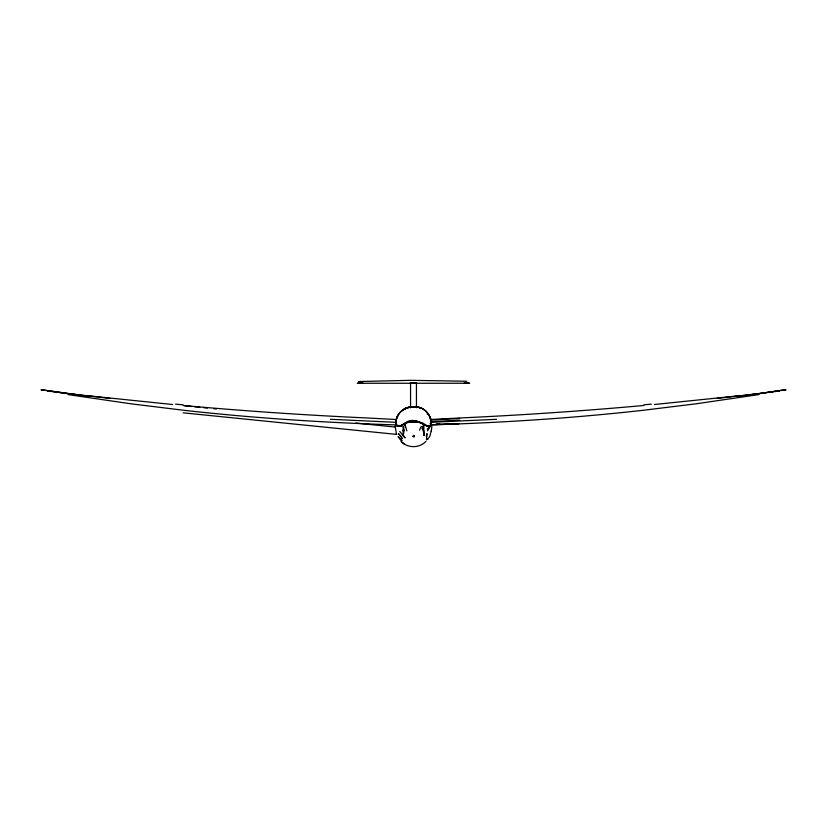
<?xml version="1.0" encoding="UTF-8"?>
<svg xmlns="http://www.w3.org/2000/svg" width="827" height="827" viewBox="0 0 827 827"><rect width="100%" height="100%" fill="white"/><g stroke="black" fill="none" stroke-linecap="round" stroke-linejoin="round"><path stroke-width="1.24" d="M758.721 393.724L785.65 389.703L737.849 396.64M395.999 423.176L396.009 421.956M423.734 425.936L422.215 428.458L423.703 432.273L423.734 425.936L420.891 426.918L419.558 430.195M785.65 390.189L784.978 390.292L785.65 389.744M424.065 432.976L424.024 435.664L423.827 430.412M431.187 422.297L431.177 422.855L431.177 422.308L496.531 419.299M410.812 421.791L405.768 423.083L400.423 426.039L397.88 426.039M427.218 429.161L430.557 425.874L431.312 422.556M413.5 435.798L414.089 435.54M395.854 422.556L396.515 425.502L398.056 426.174L400.268 425.853L407.845 421.512L415.95 420.788L422.773 423.042L426.928 425.853L430.681 425.564M430.609 425.016L431.177 422.907M430.97 420.219C430.598 425.347 432.5 419.093 430.34 419.568M396.009 420.891L396.991 416.839L399.234 413.407M404.01 436.356L403.173 435.653L404.145 430.371L403.194 426.112L403.173 435.653L405.158 437.917L402.904 435.209M427.631 439.426L429.771 436.305L431.374 430.536M414.43 436.263L414.337 436.677A1.054 1.054 0 0 1 413.934 437.08L412.59 436.232M431.28 431.384L431.859 426.463M431.239 424.365L430.702 425.709M426.711 426.06L422.773 423.848M396.422 419.568L395.606 419.94L395.657 422.804M431.084 423.775L430.143 423.445M426.308 436.728L426.97 433.606L426.484 439.85L427.528 439.199M427.507 430.888L430.671 425.74M397.983 415.102L396.805 417.335L395.782 422.928M428.2 414.048C421.294 402.129 399.431 406.078 397.249 417.976M427.218 413.986L427.652 413.397M399.183 413.448L400.557 411.887M400.506 411.929L401.384 411.081M401.054 411.391L405.168 408.3M425.957 441.318C419.651 448.379 407.349 448.441 401.054 441.318L404.165 443.996M413.49 435.333L413.851 435.374M402.18 410.574L403.865 409.458M401.932 410.574C408.569 405.158 419.806 405.096 425.926 411.391M401.746 425.616L400.402 426.05L401.56 426.019M400.433 426.039L402.387 424.964M430.557 425.874C423.021 426.846 415.423 416.363 406.729 422.287M402.542 424.871L404.61 423.631M404.145 430.371L403.173 430.97L403.09 429.957M428.221 426.081L429.678 425.905L428.841 426.122M359.776 382.777L358.132 382.777M406.274 422.525L400.309 426.163L398.366 426.432M406.336 422.855L406.956 422.649M429.12 426.07L426.546 426.07M405.468 408.207C411.37 406.005 418.441 405.819 423.796 409.52M409.282 407.266L413.335 407.039L408.259 407.566L414.906 406.874M422.215 428.458L423.848 428.055M468.868 382.777L467.224 382.777M358.608 381.536L410.512 380.327L466.831 381.257M758.762 394.624L696.169 403.793L643.799 410.213C573.39 418.121 502.64 422.68 431.828 424.851M398.211 426.453L396.588 425.874L395.937 424.52M411.267 421.842L412.797 421.625M411.536 421.801L412.776 421.625M408.569 422.204L410.75 421.904M412.931 421.615L411.691 421.78L413.242 421.605M737.849 396.329L779.592 390.954M427.559 426.267L426.866 426.163M758.721 393.559L716.978 398.438M399.741 426.287L400.454 426.318M737.86 395.885L654.374 404.506M410.874 421.76L413.438 421.563L412.508 421.667M431.032 419.485L459.74 417.976A4118.305 4118.119 89.8 0 0 643.726 405.488M410.812 422.07L417.004 422.173M431.239 419.94L459.74 418.472M459.729 420.199L431.229 421.532L431.187 420.685M436.036 423.951L439.799 423.817M431.766 424.778L458.634 423.848M398.666 414.689L398.428 414.668M436.346 424.447L458.675 423.837M429.678 425.905L427.135 425.915L429.782 425.864L430.433 425.078M410.554 383.077L416.446 383.077M357.285 383.263L469.715 383.263M418.131 422.204L420.726 422.866M396.071 423.6L397.384 425.864L400.082 425.864M396.929 425.502L399.462 425.523M427.352 425.76L429.782 425.44M414.472 422.132L416.911 422.183M396.278 424.902C325.094 422.711 253.982 418.162 183.201 410.213L130.831 403.793L68.238 394.624M396.34 423.703L396.578 425.016M395.626 422.297L330.469 419.299M395.719 419.485L367.26 417.976A4118.284 4118.109 -89.8 0 1 183.274 405.488M405.737 423.093L406.274 423.124M422.401 423.641L424.468 424.83L423.331 424.747M172.626 404.506L89.14 395.885M184.411 405.747L192.091 406.522M194.645 406.781L199.762 407.297M203.607 407.69L207.443 408.073M213.842 408.724L216.395 408.983M355.868 423.073L395.533 427.073M183.139 412.828L396.836 434.413M428.996 415.051L430.939 420.085M110.022 398.438L68.279 393.559M89.151 396.64L41.35 389.744L89.151 396.329M47.408 390.995L68.279 393.724M398.252 426.112L397.384 425.864M41.35 390.189L42.012 390.303L41.35 389.744M415.816 421.667L418.483 422.204M417.139 407.018L421.181 408.249M420.695 422.855L422.607 423.837M422.731 424.044L424.468 424.83M425.667 411.081L426.505 411.929M399.72 431.446L403.173 435.581M426.546 411.887L429.864 416.653L431.094 420.55M428.893 414.823L430.143 417.335M430.236 417.728L431.187 422.09M396.453 434.258L395.151 425.967M430.66 418.431L431.146 420.809M406.853 430.857L404.827 424.137L405.375 427.259M431.249 421.842L431.301 422.721M416.446 383.263L416.446 407.732M410.554 383.263L410.554 407.752M651.314 404.134A98.816 1.468 -5.2 0 1 643.954 404.806M183.056 404.827A98.816 1.489 5.2 0 1 175.603 404.145M785.65 389.93L784.988 390.303L785.65 390.003M416.56 382.777L410.44 382.777L416.56 382.777M467.679 383.201L464.174 383.201L467.679 383.201M362.826 383.201L359.321 383.201L362.826 383.201M42.012 390.303L41.35 389.837L42.022 390.292M401.87 440.315L400.63 440.067L398.107 436.563L401.87 440.315M402.18 438.558L398.449 433.658L401.353 436.604L402.18 438.558M405.313 409.117L405.116 408.517L405.313 409.117"/></g></svg>
